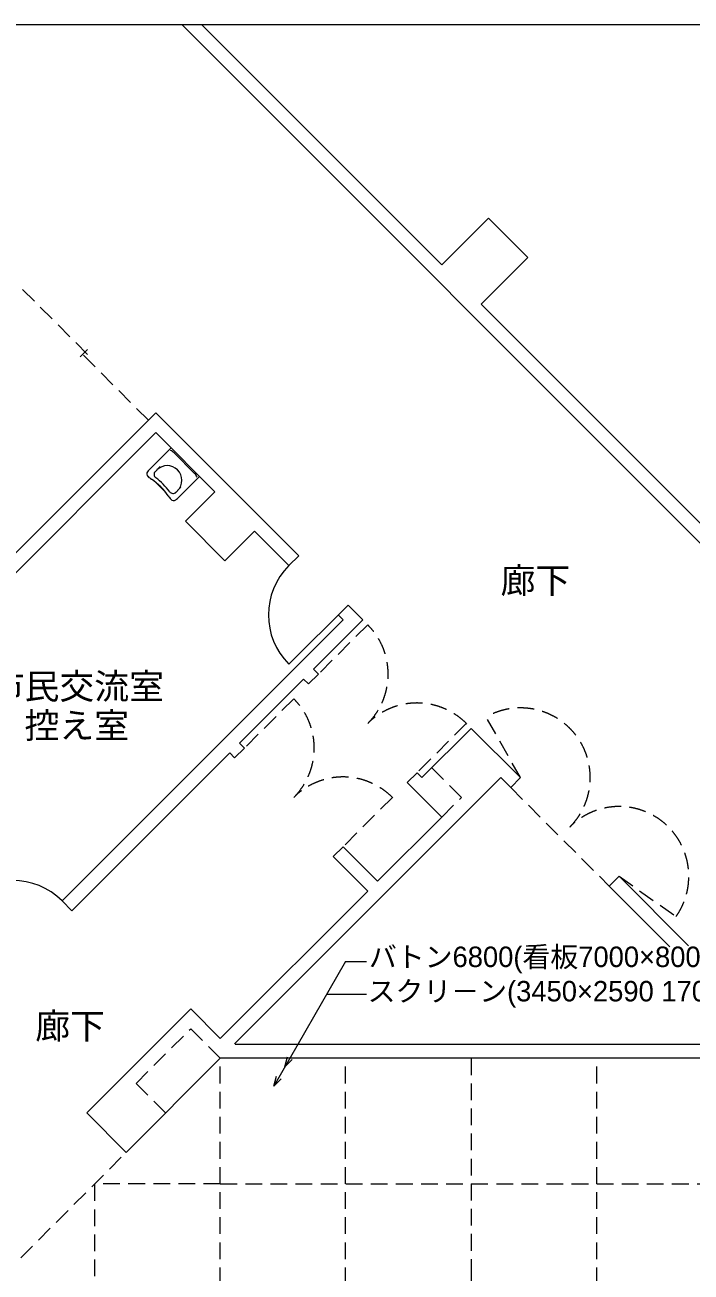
# Model space of a CAD drawing. Units: millimetres, scale not verified. Extents: x -36057 to 20255, y -22762 to 18611.
# Drawn here: x -21733 to -12176, y 726 to 18611 of the extents above; entities that cross this region are included whole.
import ezdxf
from ezdxf.enums import TextEntityAlignment as Align

# ---------------------------------------------------------------- set-up
doc = ezdxf.new("R2010")
doc.units = ezdxf.units.MM
doc.header["$LTSCALE"] = 200
doc.linetypes.add('DASHED1', pattern=[1.8, 1.2, -0.6])
for name, color, linetype, lineweight in [('1-0_121', 7, 'Continuous', 9), ('1-2_130', 7, 'DASHED1', 9), ('1-A', 7, 'Continuous', 9), ('1-F', 7, 'Continuous', 9), ('F-F', 7, 'Continuous', 9)]:
    doc.layers.add(name, color=color, linetype=linetype, lineweight=lineweight)
doc.layers.add('1-8', color=7, linetype='Continuous')
doc.styles.add('HGｺﾞｼｯｸE', font='')
doc.styles.get('HGｺﾞｼｯｸE').set_extended_font_data('HGｺﾞｼｯｸE')

msp = doc.modelspace()

# ---------------------------------------------------------------- linework, layer by layer
at = {"layer": '1-0_121'}
for p, q in [((-10954.6, 10088), (-19477.5, 18610.9)), ((-19194.6, 18610.9), (-15754.1, 15170.3)), ((-15754.1, 15170.3), (-15082.3, 15842.1)), ((-14516.6, 15276.4), (-15082.3, 15842.1)), ((-15188.4, 14604.6), (-14516.6, 15276.4)), ((-15188.4, 14604.6), (-11511.4, 10927.7)), ((-19855.3, 13049), (-25229.3, 7675)), ((-19855.3, 13049), (-17804.7, 10998.4)), ((-19855.3, 12766.2), (-25087.9, 7533.6)), ((-19636.1, 12547), (-19955, 12228)), ((-19297.6, 12180.2), (-19592.7, 12475.3)), ((-19875.8, 12194.1), (-19791.8, 12278.1)), ((-19711.2, 11903.7), (-19869.1, 12061.7)), ((-19226, 12136.9), (-19544.9, 11817.9)), ((-19578.8, 11897.1), (-19495, 11980.9)), ((-19431, 11493.4), (-18865.3, 10927.7)), ((-17946.1, 10857), (-17804.7, 10998.4)), ((-17097.6, 10291.3), (-17946.1, 9442.8)), ((-17097.6, 10291.3), (-16885.4, 10079.2)), ((-21198.8, 6048.7), (-17168.3, 10079.2)), ((-17592.5, 9372.1), (-16885.4, 10079.2)), ((-17239, 10149.9), (-17168.3, 10079.2)), ((-17521.8, 9301.3), (-17663.2, 9159.9)), ((-17521.8, 9301.3), (-17592.5, 9372.1)), ((-18653.2, 8311.4), (-17734, 9230.6)), ((-17734, 9230.6), (-17663.2, 9159.9)), ((-15329.8, 8523.5), (-16036.9, 7816.4)), ((-14622.7, 7816.4), (-15329.8, 8523.5)), ((-18582.5, 8240.7), (-18723.9, 8099.3)), ((-18582.5, 8240.7), (-18653.2, 8311.4)), ((-21057.4, 5907.2), (-18794.6, 8170)), ((-18723.9, 8099.3), (-18794.6, 8170)), ((-16107.6, 7887.1), (-16249, 7745.7)), ((-16107.6, 7887.1), (-16036.9, 7816.4)), ((-18723.9, 3998), (-14905.5, 7816.4)), ((-16249, 7745.7), (-15754.1, 7250.7)), ((-14764.1, 7675), (-14905.5, 7816.4)), ((-14622.7, 7816.4), (-14764.1, 7675)), ((-16673.3, 6331.5), (-15754.1, 7250.7)), ((-17168.3, 6826.5), (-17309.7, 6685.1)), ((-17168.3, 6826.5), (-16673.3, 6331.5)), ((-17309.7, 6685.1), (-16814.7, 6190.1)), ((-13349.9, 6260.8), (-13208.5, 6402.2)), ((-12478.8, 5389.7), (-13349.9, 6260.8)), ((-13208.5, 6402.2), (-12212.6, 5406.3)), ((-21198.8, 6048.7), (-21057.4, 5907.2)), ((-19354.1, 4499.3), (-20845.2, 3008.1)), ((-18718, 3992.2), (-11941.6, 3992.2)), ((-20279.5, 2442.4), (-18929.8, 3792.2)), ((-20279.5, 2442.4), (-20845.2, 3008.1))]:
    msp.add_line(p, q, dxfattribs=at)
at = {"layer": '1-0_121', "linetype": 'DASHED1'}
for p, q in [((-20833.4, 13885.8), (-21847, 14899.3)), ((-20939.5, 13850.4), (-20833.4, 13956.5)), ((-19961.3, 12942.9), (-20939.5, 13921.1)), ((-16814.7, 10008.5), (-17521.8, 9301.3)), ((-17875.4, 8947.8), (-18582.5, 8240.7)), ((-15400.5, 8594.2), (-16107.6, 7887.1)), ((-14622.7, 7816.4), (-15115, 8686.8)), ((-16461.2, 7533.6), (-17168.3, 6826.5)), ((-14764.1, 7675), (-13349.9, 6260.8)), ((-13208.5, 6402.2), (-12392.8, 5823.6)), ((-18929.8, 3792.2), (-19354.1, 4216.4))]:
    msp.add_line(p, q, dxfattribs=at)
at = {"layer": '1-0_121'}
for points in [[(-19431, 11493.4), (-19006.7, 11917.6), (-19855.3, 12766.2)], [(-18865.3, 10927.7), (-18441.1, 11352), (-17946.1, 10857)], [(-16814.7, 6190.1), (-18929.8, 4075), (-19354.1, 4499.3)]]:
    msp.add_lwpolyline(points, dxfattribs=at)
at = {"layer": '1-0_121', "linetype": 'DASHED1'}
for points in [[(-15754.1, 7250.7), (-15471.2, 7533.6), (-15895.5, 7957.8)], [(-19713.9, 3008.1), (-20138.1, 3432.4), (-19354.1, 4216.4)]]:
    msp.add_lwpolyline(points, dxfattribs=at)
at = {"layer": '1-0_121'}
for centre, radius, start, end in [((-19698.8, 12369.2), 150, 45.00005, 69.14212), ((-19928.1, 12174.3), 55, 146.77745, 228.95766), ((-19848.6, 12122.3), 150, 135.00005, 146.77799), ((-19820, 12165), 60, 135.00005, 233.52356), ((-19691.9, 12081), 210, 315.00005, 135.00005), ((-19403.7, 12074.1), 150, 20.85767, 45.00005), ((-19635.9, 12510), 500, 228.95792, 235.85754), ((-20421.6, 11351.2), 900, 34.14185, 55.8576), ((-20421.6, 11351.2), 952, 36.47612, 53.52406), ((-19263, 12137), 500, 214.14249, 221.04237), ((-19607.9, 11952.9), 60, 216.47563, 314.6859), ((-19598.6, 11844.8), 55, 221.0479, 303.2227), ((-19650.7, 11924.3), 150, 303.22278, 314.84041), ((-17239, 10149.9), 1000, 135.00001, 225), ((-21905.9, 5341.5), 1000, 45.00001, 135)]:
    msp.add_arc(centre, radius, start, end, dxfattribs=at)
at = {"layer": '1-0_121', "linetype": 'DASHED1'}
for centre, start, end in [((-17521.8, 9301.3), 315, 45), ((-18582.5, 8240.7), 315, 45), ((-16107.6, 7887.1), 44.28129, 135), ((-14622.7, 7816.4), 315, 119.49289), ((-17168.3, 6826.5), 44.28129, 135), ((-13208.5, 6402.2), 324.6486, 135)]:
    msp.add_arc(centre, 1000, start, end, dxfattribs=at)
at = {"layer": '1-2_130', "linetype": 'Continuous'}
msp.add_line((-11729.8, 3792.2), (-18929.8, 3792.2), dxfattribs=at)
at = {"layer": '1-2_130'}
msp.add_line((-20350.2, 2371.7), (-24239.3, -1517.4), dxfattribs=at)
at = {"layer": '1-A'}
for p, q in [((-17131.4, 5178.6), (-18162.8, 3392.2)), ((-17131.4, 5178.6), (-16834.1, 5178.6)), ((-17401.5, 4710.8), (-16834.1, 4710.8)), ((-18004, 3667.2), (-17965.2, 3812)), ((-18004, 3667.2), (-17898, 3773.2)), ((-18162.8, 3392.2), (-18124, 3537)), ((-18162.8, 3392.2), (-18056.8, 3498.2))]:
    msp.add_line(p, q, dxfattribs=at)
at = {"layer": '1-F', "color": 4, "linetype": 'DASHED1'}
for p, q in [((-18934.1, 192.2), (-18934.1, 3786)), ((-17131.9, 192.2), (-17131.9, 3792)), ((-15329.8, 3792.2), (-15329.8, 778)), ((-13527.6, 192.2), (-13527.6, 3792.2)), ((-20736.2, 1985.7), (-20736.2, -13232.7)), ((-18929.8, 1990), (-20731.9, 1990)), ((-18929.8, 1990), (-11729.8, 1990)), ((-15329.8, 778), (-15329.8, -362.4))]:
    msp.add_line(p, q, dxfattribs=at)
at = {"layer": 'F-F'}
msp.add_lwpolyline([(19943.3, 18610.9), (-36056.7, 18610.9), (-36056.7, -20589.1)], dxfattribs=at)

# ---------------------------------------------------------------- texts
at = {"layer": '1-8', "style": 'HGｺﾞｼｯｸE'}
for s, p in [('バトン6800(看板7000×800、飛び5900)', (-16798.3, 5012.4)), ('スクリ－ン(3450×2590 170ｲﾝﾁ)', (-16816.3, 4519.8))]:
    msp.add_text(s, height=293.3, dxfattribs=at).set_placement(p, align=Align.BOTTOM_LEFT)
at = {"layer": '1-A', "style": 'HGｺﾞｼｯｸE'}
for s, p in [('廊下', (-14908.9, 10352.1)), ('市民交流室', (-22238.2, 8833)), ('控え室', (-21738.2, 8272.4)), ('廊下', (-21584.5, 3961.6))]:
    msp.add_text(s, height=366.6, dxfattribs=at).set_placement(p, align=Align.BOTTOM_LEFT)

doc.saveas('drawing.dxf')
